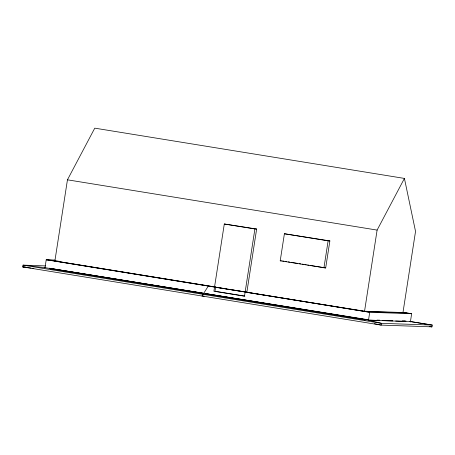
<?xml version="1.0" encoding="UTF-8"?>
<svg xmlns="http://www.w3.org/2000/svg" width="455" height="455" viewBox="0 0 455 455"><rect width="100%" height="100%" fill="white"/><g stroke="black" fill="none" stroke-linecap="round" stroke-linejoin="round"><path stroke-width="0.68" d="M44.931 268.086L46.217 259.765L54.958 260.067M206.098 293.663L365.234 319.495L365.16 319.967L50.403 268.871L50.471 268.404L51.893 268.45M214.874 286.917L54.89 260.937L67.448 179.816L94.765 128.151L404.421 178.417L415.534 231.402L402.976 312.522L364.552 311.209L245.131 292.059L245.427 292.07M256.643 229.024L224.298 223.996L213.89 291.223L244.489 296.188L254.897 228.962L256.643 229.024L246.877 292.11M280.217 260.795L284.403 233.756L329.869 240.911L325.683 267.95L280.217 260.795L281.383 260.834M323.937 267.893L328.123 240.849L329.869 240.911M364.552 311.209L377.11 230.088L404.421 178.417M368.436 320.604L369.722 312.284L411.644 313.723L410.359 322.043M404.95 320.86L404.876 321.332L395.657 321.014M207.855 286.775L201.986 296.012L204.193 296.091M215.693 287.128L214.527 287.088L246.235 292.093M245.876 292.036L369.722 312.284L46.217 259.765L55.14 260.635M54.89 260.937L58.206 261.056M45.58 265.908L23.029 265.134L22.75 266.92L381.227 325.109L431.971 326.849L432.25 325.069L409.801 321.423M25.571 267.017L22.75 266.92L31.094 268.058M215.334 287.116L215.63 287.128L214.993 291.257L244.898 296.114M366.451 311.612L406.167 312.972L411.644 313.723L403.221 312.352M205.734 293.651L368.453 319.797M376.967 320.087L379.806 320.183M390.453 320.548L392.58 320.621M403.932 321.014L406.065 321.082M369.414 320.115L379.345 320.457M382.183 320.553L392.819 320.917M205.7 293.742L368.499 320.172L410.421 321.605L432.25 325.069L381.5 323.329L23.029 265.134L44.999 267.654L204.295 293.515M49.254 268.234L202.594 293.094M50.403 268.871L54.509 269.434M32.481 268.245L33.875 268.439M402.14 320.957L404.876 321.332L402.772 320.985M429.19 326.474L431.971 326.849L429.867 326.508M67.448 179.816L377.11 230.088M224.298 223.996L254.897 228.962M284.403 233.756L328.123 240.849M282.663 260.965L284.051 261.193M285.439 261.42L286.826 261.642M288.214 261.87L289.602 262.091M290.99 262.319L297.928 263.445M299.316 263.673L300.704 263.894M302.092 264.122L303.479 264.344M304.867 264.571L306.255 264.799M307.643 265.02L309.03 265.248M310.418 265.475L325.683 267.95M402.664 312.403L406.167 312.972M51.694 260.516L226.948 288.965M228.353 289.192L243.772 291.695M49.35 268.268L203.63 293.31M365.234 319.495L366.32 319.723M361.89 319.296L365.16 319.967M374.346 323.698L381.227 325.109L381.5 323.329L368.499 320.172"/></g></svg>
